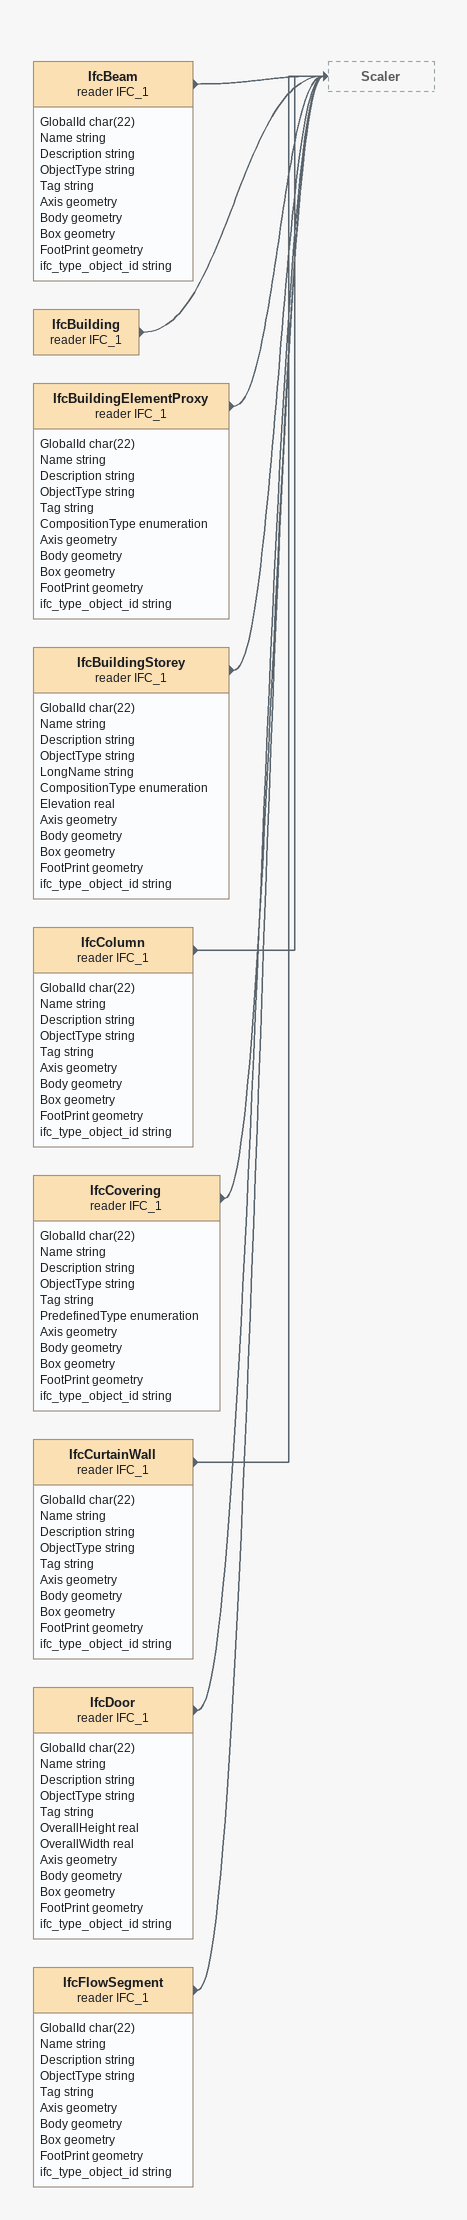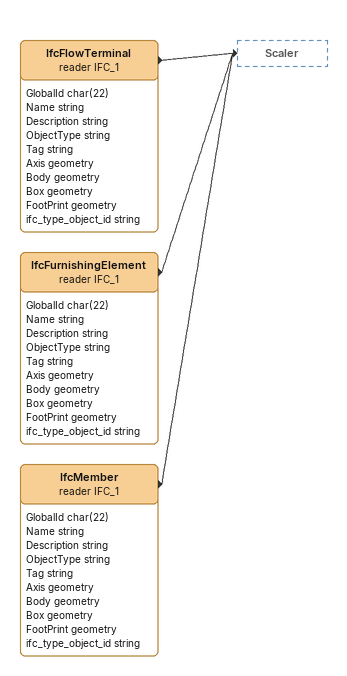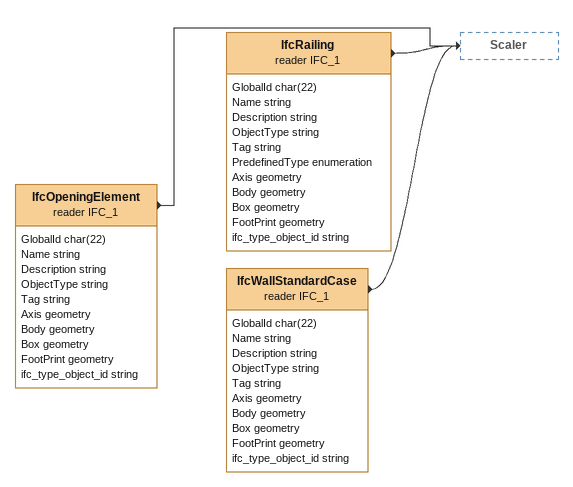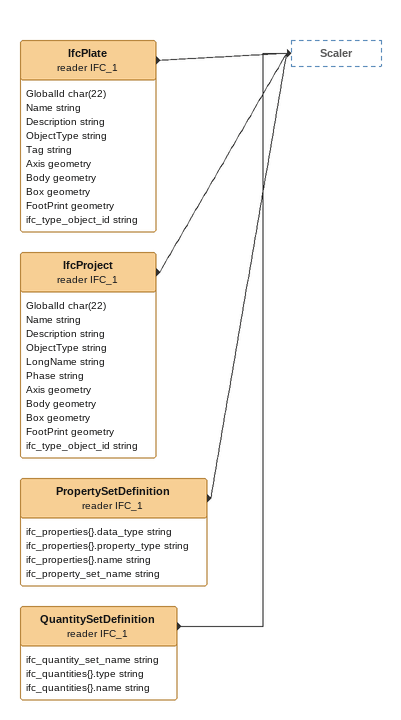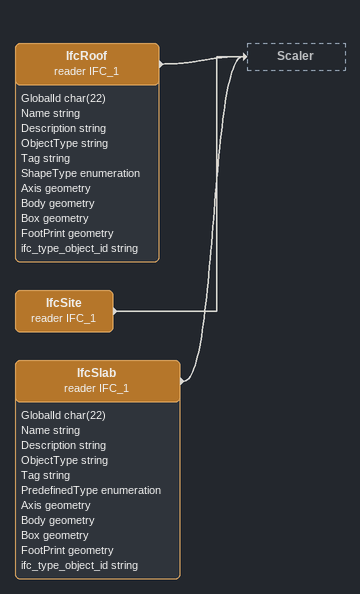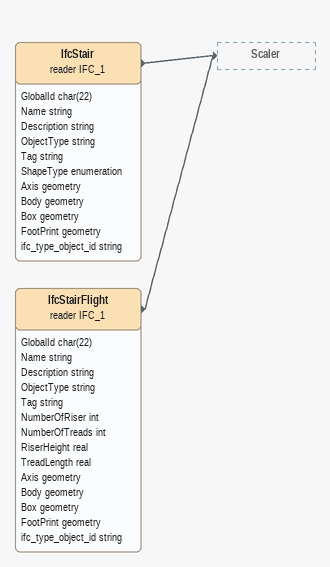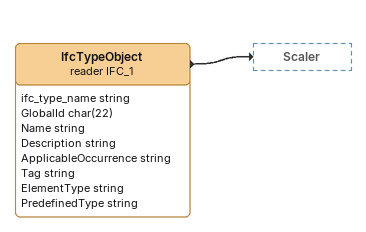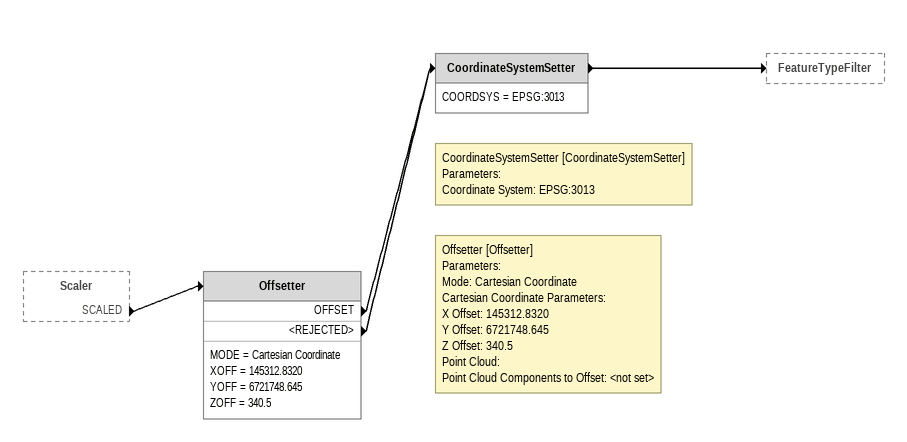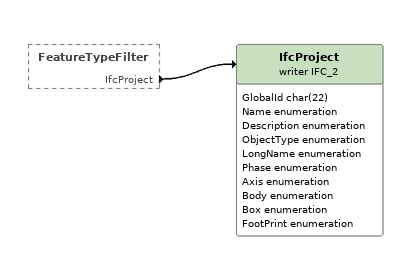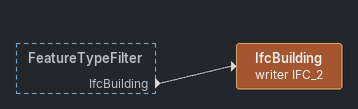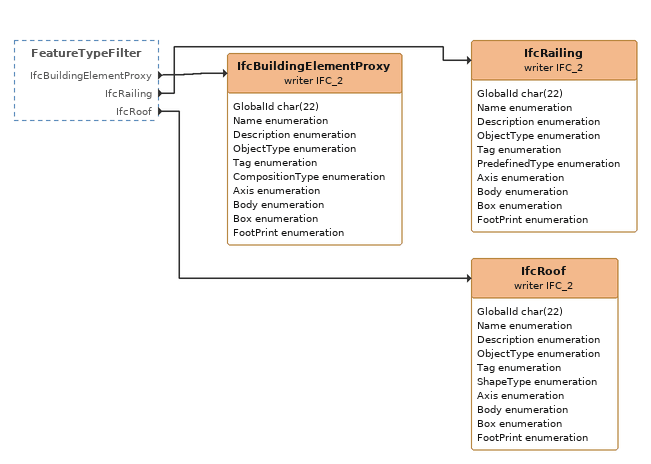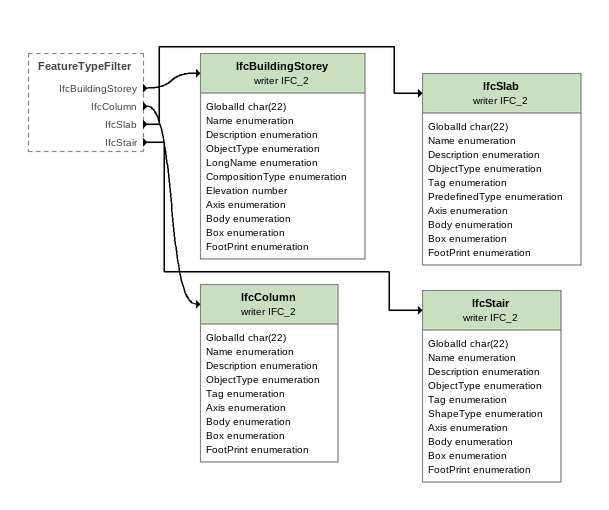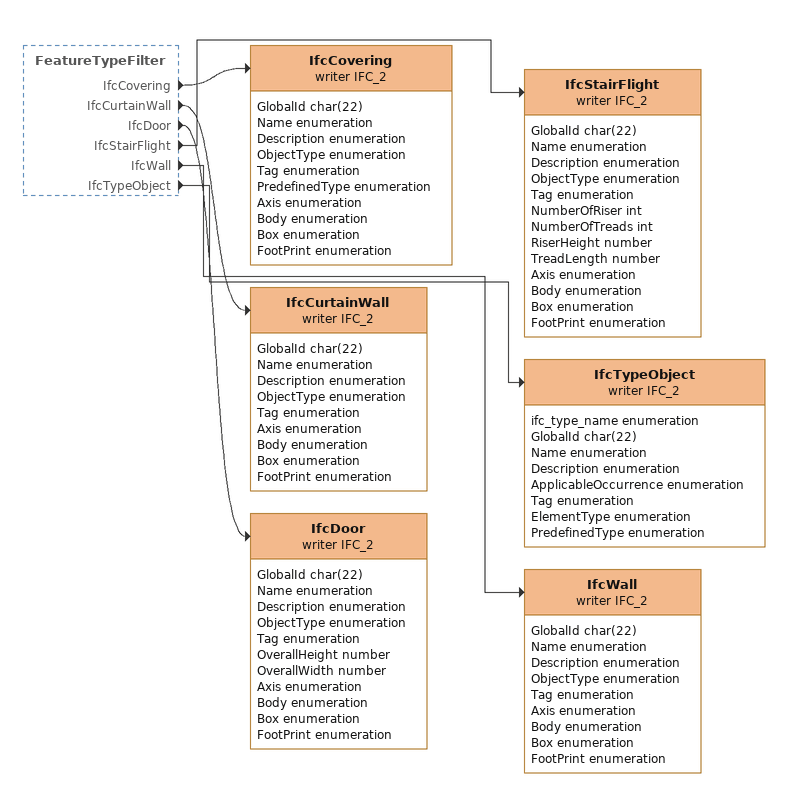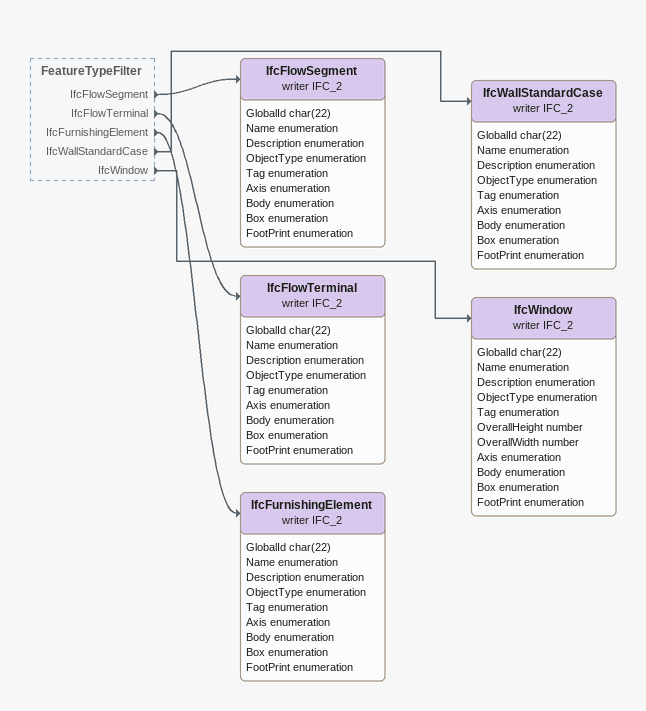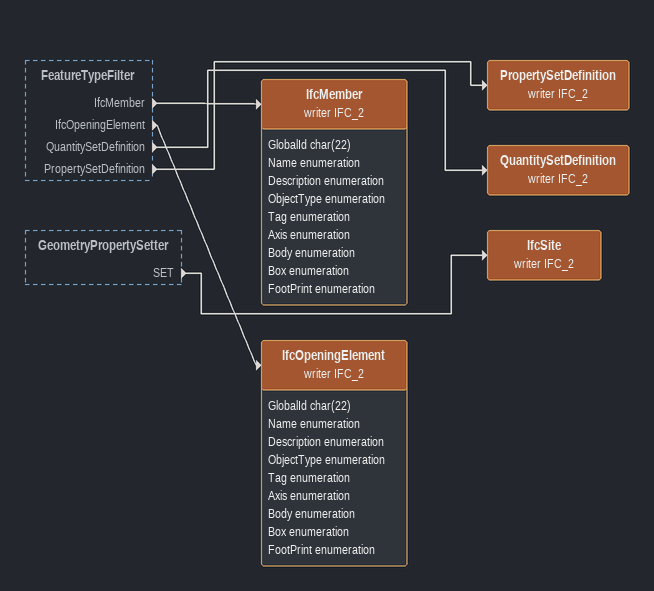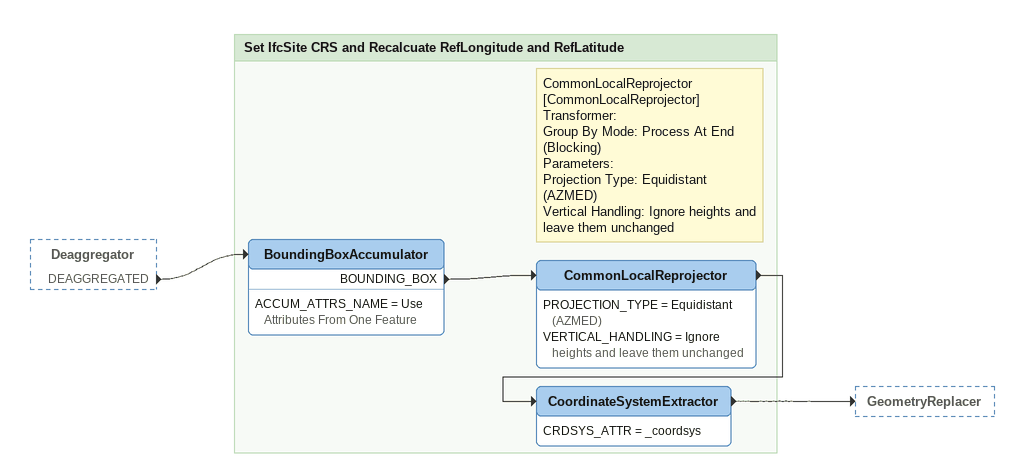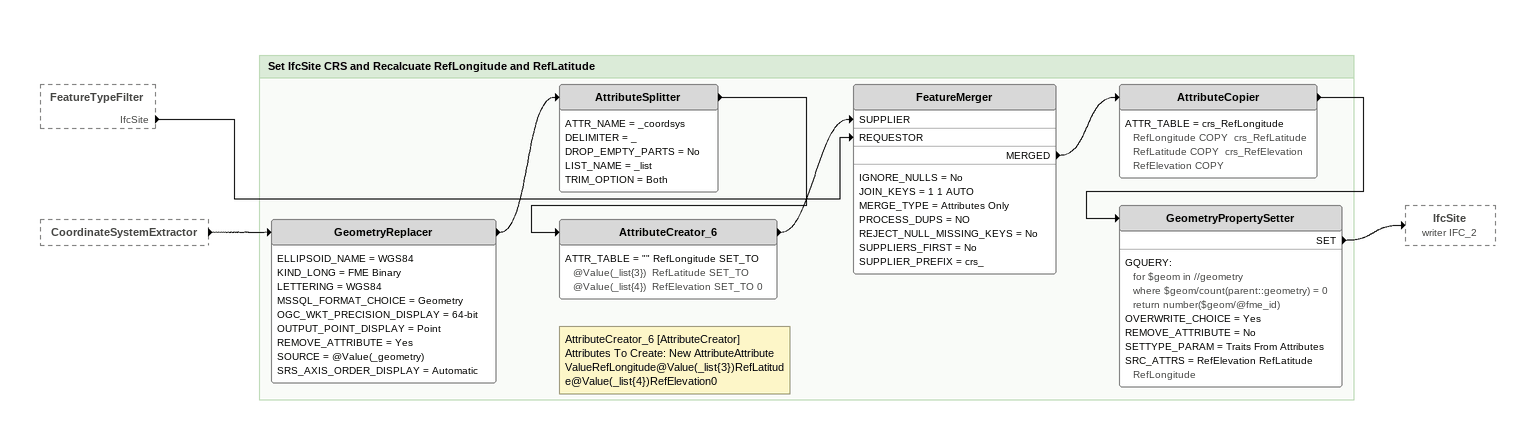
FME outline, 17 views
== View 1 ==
IfcBuildingElementProxy (reader IFC_1)
    attributes: GlobalId char(22), Name string, Description string, ObjectType string, Tag string, CompositionType enumeration, Axis geometry, Body geometry, Box geometry, FootPrint geometry, ifc_type_object_id string
    -> Scaler
IfcBeam (reader IFC_1)
    attributes: GlobalId char(22), Name string, Description string, ObjectType string, Tag string, Axis geometry, Body geometry, Box geometry, FootPrint geometry, ifc_type_object_id string
    -> Scaler
IfcBuilding (reader IFC_1)
    -> Scaler
IfcBuildingStorey (reader IFC_1)
    attributes: GlobalId char(22), Name string, Description string, ObjectType string, LongName string, CompositionType enumeration, Elevation real, Axis geometry, Body geometry, Box geometry, FootPrint geometry, ifc_type_object_id string
    -> Scaler
IfcColumn (reader IFC_1)
    attributes: GlobalId char(22), Name string, Description string, ObjectType string, Tag string, Axis geometry, Body geometry, Box geometry, FootPrint geometry, ifc_type_object_id string
    -> Scaler
IfcCovering (reader IFC_1)
    attributes: GlobalId char(22), Name string, Description string, ObjectType string, Tag string, PredefinedType enumeration, Axis geometry, Body geometry, Box geometry, FootPrint geometry, ifc_type_object_id string
    -> Scaler
IfcCurtainWall (reader IFC_1)
    attributes: GlobalId char(22), Name string, Description string, ObjectType string, Tag string, Axis geometry, Body geometry, Box geometry, FootPrint geometry, ifc_type_object_id string
    -> Scaler
IfcDoor (reader IFC_1)
    attributes: GlobalId char(22), Name string, Description string, ObjectType string, Tag string, OverallHeight real, OverallWidth real, Axis geometry, Body geometry, Box geometry, FootPrint geometry, ifc_type_object_id string
    -> Scaler
IfcFlowSegment (reader IFC_1)
    attributes: GlobalId char(22), Name string, Description string, ObjectType string, Tag string, Axis geometry, Body geometry, Box geometry, FootPrint geometry, ifc_type_object_id string
    -> Scaler

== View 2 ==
IfcFlowTerminal (reader IFC_1)
    attributes: GlobalId char(22), Name string, Description string, ObjectType string, Tag string, Axis geometry, Body geometry, Box geometry, FootPrint geometry, ifc_type_object_id string
    -> Scaler
IfcFurnishingElement (reader IFC_1)
    attributes: GlobalId char(22), Name string, Description string, ObjectType string, Tag string, Axis geometry, Body geometry, Box geometry, FootPrint geometry, ifc_type_object_id string
    -> Scaler
IfcMember (reader IFC_1)
    attributes: GlobalId char(22), Name string, Description string, ObjectType string, Tag string, Axis geometry, Body geometry, Box geometry, FootPrint geometry, ifc_type_object_id string
    -> Scaler

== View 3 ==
IfcOpeningElement (reader IFC_1)
    attributes: GlobalId char(22), Name string, Description string, ObjectType string, Tag string, Axis geometry, Body geometry, Box geometry, FootPrint geometry, ifc_type_object_id string
    -> Scaler
IfcRailing (reader IFC_1)
    attributes: GlobalId char(22), Name string, Description string, ObjectType string, Tag string, PredefinedType enumeration, Axis geometry, Body geometry, Box geometry, FootPrint geometry, ifc_type_object_id string
    -> Scaler
IfcWallStandardCase (reader IFC_1)
    attributes: GlobalId char(22), Name string, Description string, ObjectType string, Tag string, Axis geometry, Body geometry, Box geometry, FootPrint geometry, ifc_type_object_id string
    -> Scaler

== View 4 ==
PropertySetDefinition (reader IFC_1)
    attributes: ifc_properties{}.data_type string, ifc_properties{}.property_type string, ifc_properties{}.name string, ifc_property_set_name string
    -> Scaler
QuantitySetDefinition (reader IFC_1)
    attributes: ifc_quantity_set_name string, ifc_quantities{}.type string, ifc_quantities{}.name string
    -> Scaler
IfcPlate (reader IFC_1)
    attributes: GlobalId char(22), Name string, Description string, ObjectType string, Tag string, Axis geometry, Body geometry, Box geometry, FootPrint geometry, ifc_type_object_id string
    -> Scaler
IfcProject (reader IFC_1)
    attributes: GlobalId char(22), Name string, Description string, ObjectType string, LongName string, Phase string, Axis geometry, Body geometry, Box geometry, FootPrint geometry, ifc_type_object_id string
    -> Scaler

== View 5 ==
IfcRoof (reader IFC_1)
    attributes: GlobalId char(22), Name string, Description string, ObjectType string, Tag string, ShapeType enumeration, Axis geometry, Body geometry, Box geometry, FootPrint geometry, ifc_type_object_id string
    -> Scaler
IfcSite (reader IFC_1)
    -> Scaler
IfcSlab (reader IFC_1)
    attributes: GlobalId char(22), Name string, Description string, ObjectType string, Tag string, PredefinedType enumeration, Axis geometry, Body geometry, Box geometry, FootPrint geometry, ifc_type_object_id string
    -> Scaler

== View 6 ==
IfcStair (reader IFC_1)
    attributes: GlobalId char(22), Name string, Description string, ObjectType string, Tag string, ShapeType enumeration, Axis geometry, Body geometry, Box geometry, FootPrint geometry, ifc_type_object_id string
    -> Scaler
IfcStairFlight (reader IFC_1)
    attributes: GlobalId char(22), Name string, Description string, ObjectType string, Tag string, NumberOfRiser int, NumberOfTreads int, RiserHeight real, TreadLength real, Axis geometry, Body geometry, Box geometry, FootPrint geometry, ifc_type_object_id string
    -> Scaler

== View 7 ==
IfcTypeObject (reader IFC_1)
    attributes: ifc_type_name string, GlobalId char(22), Name string, Description string, ApplicableOccurrence string, Tag string, ElementType string, PredefinedType string
    -> Scaler

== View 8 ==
Scaler [outside]
    SCALED -> Offsetter
Note: Offsetter [Offsetter] / Parameters: / Mode: Cartesian Coordinate / Cartesian Coordinate Parameters: / X Offset: 145312.8320 / Y Offset: 6721748.645 / Z Offset: 340.5 / Point Cloud: / Point Cloud Components to Offset: <not set>
Offsetter
    MODE = Cartesian Coordinate
    XOFF = 145312.8320
    YOFF = 6721748.645
    ZOFF = 340.5
    OFFSET -> CoordinateSystemSetter
    <REJECTED> -> CoordinateSystemSetter
Note: CoordinateSystemSetter [CoordinateSystemSetter] / Parameters: / Coordinate System: EPSG:3013
CoordinateSystemSetter
    COORDSYS = EPSG:3013
    -> FeatureTypeFilter

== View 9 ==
FeatureTypeFilter [outside]
    IfcProject -> IfcProject (writer IFC_2)
IfcProject (writer IFC_2)
    attributes: GlobalId char(22), Name enumeration, Description enumeration, ObjectType enumeration, LongName enumeration, Phase enumeration, Axis enumeration, Body enumeration, Box enumeration, FootPrint enumeration

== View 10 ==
FeatureTypeFilter [outside]
    IfcBuilding -> IfcBuilding (writer IFC_2)
IfcBuilding (writer IFC_2)

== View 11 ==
FeatureTypeFilter [outside]
    IfcBuildingElementProxy -> IfcBuildingElementProxy (writer IFC_2)
    IfcRailing -> IfcRailing (writer IFC_2)
    IfcRoof -> IfcRoof (writer IFC_2)
IfcRailing (writer IFC_2)
    attributes: GlobalId char(22), Name enumeration, Description enumeration, ObjectType enumeration, Tag enumeration, PredefinedType enumeration, Axis enumeration, Body enumeration, Box enumeration, FootPrint enumeration
IfcBuildingElementProxy (writer IFC_2)
    attributes: GlobalId char(22), Name enumeration, Description enumeration, ObjectType enumeration, Tag enumeration, CompositionType enumeration, Axis enumeration, Body enumeration, Box enumeration, FootPrint enumeration
IfcRoof (writer IFC_2)
    attributes: GlobalId char(22), Name enumeration, Description enumeration, ObjectType enumeration, Tag enumeration, ShapeType enumeration, Axis enumeration, Body enumeration, Box enumeration, FootPrint enumeration

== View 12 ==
FeatureTypeFilter [outside]
    IfcBuildingStorey -> IfcBuildingStorey (writer IFC_2)
    IfcColumn -> IfcColumn (writer IFC_2)
    IfcSlab -> IfcSlab (writer IFC_2)
    IfcStair -> IfcStair (writer IFC_2)
IfcBuildingStorey (writer IFC_2)
    attributes: GlobalId char(22), Name enumeration, Description enumeration, ObjectType enumeration, LongName enumeration, CompositionType enumeration, Elevation number, Axis enumeration, Body enumeration, Box enumeration, FootPrint enumeration
IfcSlab (writer IFC_2)
    attributes: GlobalId char(22), Name enumeration, Description enumeration, ObjectType enumeration, Tag enumeration, PredefinedType enumeration, Axis enumeration, Body enumeration, Box enumeration, FootPrint enumeration
IfcColumn (writer IFC_2)
    attributes: GlobalId char(22), Name enumeration, Description enumeration, ObjectType enumeration, Tag enumeration, Axis enumeration, Body enumeration, Box enumeration, FootPrint enumeration
IfcStair (writer IFC_2)
    attributes: GlobalId char(22), Name enumeration, Description enumeration, ObjectType enumeration, Tag enumeration, ShapeType enumeration, Axis enumeration, Body enumeration, Box enumeration, FootPrint enumeration

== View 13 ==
FeatureTypeFilter [outside]
    IfcCovering -> IfcCovering (writer IFC_2)
    IfcCurtainWall -> IfcCurtainWall (writer IFC_2)
    IfcDoor -> IfcDoor (writer IFC_2)
    IfcStairFlight -> IfcStairFlight (writer IFC_2)
    IfcWall -> IfcWall (writer IFC_2)
    IfcTypeObject -> IfcTypeObject (writer IFC_2)
IfcCovering (writer IFC_2)
    attributes: GlobalId char(22), Name enumeration, Description enumeration, ObjectType enumeration, Tag enumeration, PredefinedType enumeration, Axis enumeration, Body enumeration, Box enumeration, FootPrint enumeration
IfcStairFlight (writer IFC_2)
    attributes: GlobalId char(22), Name enumeration, Description enumeration, ObjectType enumeration, Tag enumeration, NumberOfRiser int, NumberOfTreads int, RiserHeight number, TreadLength number, Axis enumeration, Body enumeration, Box enumeration, FootPrint enumeration
IfcCurtainWall (writer IFC_2)
    attributes: GlobalId char(22), Name enumeration, Description enumeration, ObjectType enumeration, Tag enumeration, Axis enumeration, Body enumeration, Box enumeration, FootPrint enumeration
IfcTypeObject (writer IFC_2)
    attributes: ifc_type_name enumeration, GlobalId char(22), Name enumeration, Description enumeration, ApplicableOccurrence enumeration, Tag enumeration, ElementType enumeration, PredefinedType enumeration
IfcDoor (writer IFC_2)
    attributes: GlobalId char(22), Name enumeration, Description enumeration, ObjectType enumeration, Tag enumeration, OverallHeight number, OverallWidth number, Axis enumeration, Body enumeration, Box enumeration, FootPrint enumeration
IfcWall (writer IFC_2)
    attributes: GlobalId char(22), Name enumeration, Description enumeration, ObjectType enumeration, Tag enumeration, Axis enumeration, Body enumeration, Box enumeration, FootPrint enumeration

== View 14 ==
FeatureTypeFilter [outside]
    IfcFlowSegment -> IfcFlowSegment (writer IFC_2)
    IfcFlowTerminal -> IfcFlowTerminal (writer IFC_2)
    IfcFurnishingElement -> IfcFurnishingElement (writer IFC_2)
    IfcWallStandardCase -> IfcWallStandardCase (writer IFC_2)
    IfcWindow -> IfcWindow (writer IFC_2)
IfcFlowSegment (writer IFC_2)
    attributes: GlobalId char(22), Name enumeration, Description enumeration, ObjectType enumeration, Tag enumeration, Axis enumeration, Body enumeration, Box enumeration, FootPrint enumeration
IfcWallStandardCase (writer IFC_2)
    attributes: GlobalId char(22), Name enumeration, Description enumeration, ObjectType enumeration, Tag enumeration, Axis enumeration, Body enumeration, Box enumeration, FootPrint enumeration
IfcFlowTerminal (writer IFC_2)
    attributes: GlobalId char(22), Name enumeration, Description enumeration, ObjectType enumeration, Tag enumeration, Axis enumeration, Body enumeration, Box enumeration, FootPrint enumeration
IfcWindow (writer IFC_2)
    attributes: GlobalId char(22), Name enumeration, Description enumeration, ObjectType enumeration, Tag enumeration, OverallHeight number, OverallWidth number, Axis enumeration, Body enumeration, Box enumeration, FootPrint enumeration
IfcFurnishingElement (writer IFC_2)
    attributes: GlobalId char(22), Name enumeration, Description enumeration, ObjectType enumeration, Tag enumeration, Axis enumeration, Body enumeration, Box enumeration, FootPrint enumeration

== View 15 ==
FeatureTypeFilter [outside]
    IfcMember -> IfcMember (writer IFC_2)
    IfcOpeningElement -> IfcOpeningElement (writer IFC_2)
    QuantitySetDefinition -> QuantitySetDefinition (writer IFC_2)
    PropertySetDefinition -> PropertySetDefinition (writer IFC_2)
GeometryPropertySetter [outside]
    SET -> IfcSite (writer IFC_2)
PropertySetDefinition (writer IFC_2)
IfcMember (writer IFC_2)
    attributes: GlobalId char(22), Name enumeration, Description enumeration, ObjectType enumeration, Tag enumeration, Axis enumeration, Body enumeration, Box enumeration, FootPrint enumeration
QuantitySetDefinition (writer IFC_2)
IfcOpeningElement (writer IFC_2)
    attributes: GlobalId char(22), Name enumeration, Description enumeration, ObjectType enumeration, Tag enumeration, Axis enumeration, Body enumeration, Box enumeration, FootPrint enumeration
IfcSite (writer IFC_2)

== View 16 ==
Deaggregator [outside]
    DEAGGREGATED -> BoundingBoxAccumulator

Bookmark: Set IfcSite CRS and Recalcuate RefLongitude and RefLatitude
BoundingBoxAccumulator
    ACCUM_ATTRS_NAME = Use Attributes From One Feature
    BOUNDING_BOX -> CommonLocalReprojector
Note: CommonLocalReprojector [CommonLocalReprojector] / Transformer: / Group By Mode: Process At End (Blocking) / Parameters: / Projection Type: Equidistant (AZMED) / Vertical Handling: Ignore heights and leave them unchanged
CommonLocalReprojector
    PROJECTION_TYPE = Equidistant (AZMED)
    VERTICAL_HANDLING = Ignore heights and leave them unchanged
    -> CoordinateSystemExtractor
CoordinateSystemExtractor
    CRDSYS_ATTR = _coordsys
    -> GeometryReplacer

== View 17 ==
FeatureTypeFilter [outside]
    IfcSite -> FeatureMerger [REQUESTOR]
CoordinateSystemExtractor [outside]
    -> GeometryReplacer

Bookmark: Set IfcSite CRS and Recalcuate RefLongitude and RefLatitude
GeometryReplacer
    ELLIPSOID_NAME = WGS84
    KIND_LONG = FME Binary
    LETTERING = WGS84
    MSSQL_FORMAT_CHOICE = Geometry
    OGC_WKT_PRECISION_DISPLAY = 64-bit
    OUTPUT_POINT_DISPLAY = Point
    REMOVE_ATTRIBUTE = Yes
    SOURCE = @Value(_geometry)
    SRS_AXIS_ORDER_DISPLAY = Automatic
    -> AttributeSplitter
AttributeSplitter
    ATTR_NAME = _coordsys
    DELIMITER = _
    DROP_EMPTY_PARTS = No
    LIST_NAME = _list
    TRIM_OPTION = Both
    -> AttributeCreator_6
Note: AttributeCreator_6 [AttributeCreator] / Attributes To Create: New AttributeAttribute ValueRefLongitude@Value(_list{3})RefLatitude@Value(_list{4})RefElevation0
AttributeCreator_6
    ATTR_TABLE = "" RefLongitude SET_TO @Value(_list{3})  RefLatitude SET_TO @Value(_list{4})  RefElevation SET_TO 0
    -> FeatureMerger [SUPPLIER]
FeatureMerger
    IGNORE_NULLS = No
    JOIN_KEYS = 1 1 AUTO
    MERGE_TYPE = Attributes Only
    PROCESS_DUPS = NO
    REJECT_NULL_MISSING_KEYS = No
    SUPPLIERS_FIRST = No
    SUPPLIER_PREFIX = crs_
    MERGED -> AttributeCopier
AttributeCopier
    ATTR_TABLE = crs_RefLongitude RefLongitude COPY  crs_RefLatitude RefLatitude COPY  crs_RefElevation RefElevation COPY
    -> GeometryPropertySetter
GeometryPropertySetter
    GQUERY:
      for $geom in //geometry
      where $geom/count(parent::geometry) = 0
      return number($geom/@fme_id)
    OVERWRITE_CHOICE = Yes
    REMOVE_ATTRIBUTE = No
    SETTYPE_PARAM = Traits From Attributes
    SRC_ATTRS = RefElevation RefLatitude RefLongitude
    SET -> IfcSite (writer IFC_2)
